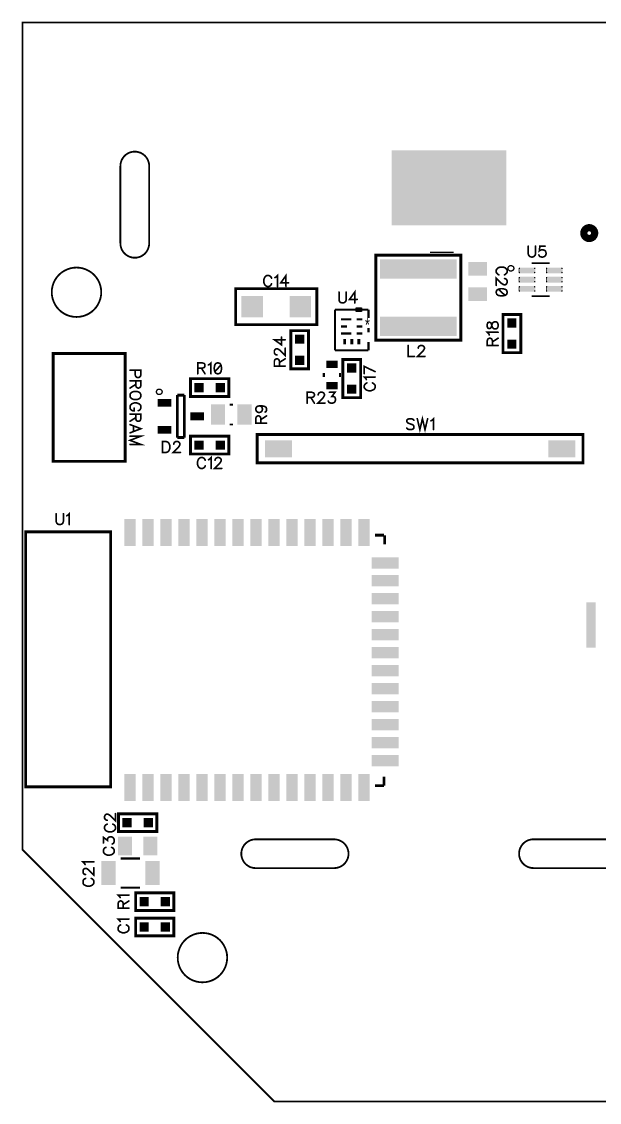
# Model space of a CAD drawing. Extents: x 0 to 3.75, y 0 to 3.
# Drawn here: x -0.003 to 1.603, y -0.003 to 3.002 of the extents above; entities that cross this region are included whole.
import ezdxf
from ezdxf.enums import TextEntityAlignment as Align

# ---------------------------------------------------------------- set-up
doc = ezdxf.new("R2010")
doc.units = 0
for name, color, linetype in [('Board_Outline', 21, 'CONTINUOUS'), ('Top_Paste', 7, 'CONTINUOUS'), ('Top_Silk', 3, 'CONTINUOUS')]:
    doc.layers.add(name, color=color, linetype=linetype)

msp = doc.modelspace()

# ---------------------------------------------------------------- linework, layer by layer
at = {"layer": 'Board_Outline', "linetype": 'CONTINUOUS', "const_width": 0.005}
for points in [[(0.7, 0), (3.05, 0), (3.75, 0.7), (3.75, 3), (0, 3), (0, 0.7), (0.7, 0)], [(0.272, 2.601), (0.2723, 2.6062), (0.2734, 2.6114), (0.275, 2.6163), (0.2774, 2.621), (0.2803, 2.6254), (0.2837, 2.6293), (0.2876, 2.6327), (0.292, 2.6356), (0.2967, 2.638), (0.3016, 2.6396), (0.3068, 2.6407), (0.312, 2.641), (0.3172, 2.6407), (0.3224, 2.6396), (0.3273, 2.638), (0.332, 2.6356), (0.3364, 2.6327), (0.3403, 2.6293), (0.3437, 2.6254), (0.3466, 2.621), (0.349, 2.6163), (0.3506, 2.6114), (0.3517, 2.6062), (0.352, 2.601), (0.352, 2.386), (0.3517, 2.3808), (0.3506, 2.3756), (0.349, 2.3707), (0.3466, 2.366), (0.3437, 2.3616), (0.3403, 2.3577), (0.3364, 2.3543), (0.332, 2.3514), (0.3273, 2.349), (0.3224, 2.3474), (0.3172, 2.3463), (0.312, 2.346), (0.3068, 2.3463), (0.3016, 2.3474), (0.2967, 2.349), (0.292, 2.3514), (0.2876, 2.3543), (0.2837, 2.3577), (0.2803, 2.3616), (0.2774, 2.366), (0.275, 2.3707), (0.2734, 2.3756), (0.2723, 2.3808), (0.272, 2.386), (0.272, 2.601)], [(0.15, 2.1813), (0.141, 2.1819), (0.1322, 2.1836), (0.1237, 2.1865), (0.1156, 2.1905), (0.1081, 2.1955), (0.1014, 2.2014), (0.0954, 2.2082), (0.0905, 2.2156), (0.0865, 2.2237), (0.0836, 2.2322), (0.0818, 2.241), (0.0813, 2.25), (0.0818, 2.259), (0.0836, 2.2678), (0.0865, 2.2763), (0.0905, 2.2844), (0.0954, 2.2918), (0.1014, 2.2986), (0.1081, 2.3045), (0.1156, 2.3095), (0.1237, 2.3135), (0.1322, 2.3164), (0.141, 2.3181), (0.15, 2.3187), (0.15, 2.3187), (0.159, 2.3181), (0.1678, 2.3164), (0.1763, 2.3135), (0.1844, 2.3095), (0.1919, 2.3045), (0.1986, 2.2986), (0.2046, 2.2918), (0.2095, 2.2844), (0.2135, 2.2763), (0.2164, 2.2678), (0.2182, 2.259), (0.2187, 2.25), (0.2182, 2.241), (0.2164, 2.2322), (0.2135, 2.2237), (0.2095, 2.2156), (0.2046, 2.2082), (0.1986, 2.2014), (0.1919, 2.1955), (0.1844, 2.1905), (0.1763, 2.1865), (0.1678, 2.1836), (0.159, 2.1819), (0.15, 2.1813), (0.15, 2.1813)], [(0.648, 0.6489), (0.6428, 0.6492), (0.6376, 0.6503), (0.6327, 0.6519), (0.628, 0.6543), (0.6236, 0.6572), (0.6197, 0.6606), (0.6163, 0.6645), (0.6134, 0.6689), (0.611, 0.6736), (0.6094, 0.6785), (0.6083, 0.6837), (0.608, 0.6889), (0.6083, 0.6941), (0.6094, 0.6993), (0.611, 0.7042), (0.6134, 0.7089), (0.6163, 0.7133), (0.6197, 0.7172), (0.6236, 0.7206), (0.628, 0.7235), (0.6327, 0.7259), (0.6376, 0.7275), (0.6428, 0.7286), (0.648, 0.7289), (0.866, 0.7289), (0.8712, 0.7286), (0.8764, 0.7275), (0.8813, 0.7259), (0.886, 0.7235), (0.8904, 0.7206), (0.8943, 0.7172), (0.8977, 0.7133), (0.9006, 0.7089), (0.903, 0.7042), (0.9046, 0.6993), (0.9057, 0.6941), (0.906, 0.6889), (0.9057, 0.6837), (0.9046, 0.6785), (0.903, 0.6736), (0.9006, 0.6689), (0.8977, 0.6645), (0.8943, 0.6606), (0.8904, 0.6572), (0.886, 0.6543), (0.8813, 0.6519), (0.8764, 0.6503), (0.8712, 0.6492), (0.866, 0.6489), (0.648, 0.6489)], [(1.42, 0.649), (1.4148, 0.6493), (1.4096, 0.6504), (1.4047, 0.652), (1.4, 0.6544), (1.3956, 0.6573), (1.3917, 0.6607), (1.3883, 0.6646), (1.3854, 0.669), (1.383, 0.6737), (1.3814, 0.6786), (1.3803, 0.6838), (1.38, 0.689), (1.3803, 0.6942), (1.3814, 0.6994), (1.383, 0.7043), (1.3854, 0.709), (1.3883, 0.7134), (1.3917, 0.7173), (1.3956, 0.7207), (1.4, 0.7236), (1.4047, 0.726), (1.4096, 0.7276), (1.4148, 0.7287), (1.42, 0.729), (2.37, 0.729)], [(2.37, 0.649), (1.42, 0.649)], [(0.5, 0.3313), (0.491, 0.3319), (0.4822, 0.3336), (0.4737, 0.3365), (0.4656, 0.3405), (0.4581, 0.3455), (0.4514, 0.3514), (0.4454, 0.3582), (0.4405, 0.3656), (0.4365, 0.3737), (0.4336, 0.3822), (0.4318, 0.391), (0.4313, 0.4), (0.4318, 0.409), (0.4336, 0.4178), (0.4365, 0.4263), (0.4405, 0.4344), (0.4454, 0.4418), (0.4514, 0.4486), (0.4581, 0.4545), (0.4656, 0.4595), (0.4737, 0.4635), (0.4822, 0.4664), (0.491, 0.4681), (0.5, 0.4687), (0.5, 0.4687), (0.509, 0.4681), (0.5178, 0.4664), (0.5263, 0.4635), (0.5344, 0.4595), (0.5419, 0.4545), (0.5486, 0.4486), (0.5546, 0.4418), (0.5595, 0.4344), (0.5635, 0.4263), (0.5664, 0.4178), (0.5682, 0.409), (0.5687, 0.4), (0.5682, 0.391), (0.5664, 0.3822), (0.5635, 0.3737), (0.5595, 0.3656), (0.5546, 0.3582), (0.5486, 0.3514), (0.5419, 0.3455), (0.5344, 0.3405), (0.5263, 0.3365), (0.5178, 0.3336), (0.509, 0.3319), (0.5, 0.3313), (0.5, 0.3313)]]:
    msp.add_lwpolyline(points, dxfattribs=at)
at = {"layer": 'Top_Paste', "linetype": 'CONTINUOUS', "const_width": 0.002}
for points in [[(1.3798, 2.3164, 1), (1.3819, 2.3164, 1), (1.3798, 2.3164, 1)], [(1.4226, 2.3164, 1), (1.4246, 2.3164, 1), (1.4226, 2.3164, 1)], [(1.4554, 2.3164, 1), (1.4574, 2.3164, 1), (1.4554, 2.3164, 1)], [(1.4981, 2.3164, 1), (1.5002, 2.3164, 1), (1.4981, 2.3164, 1)], [(1.3798, 2.3048, 1), (1.3819, 2.3048, 1), (1.3798, 2.3048, 1)], [(1.3798, 2.2908, 1), (1.3819, 2.2908, 1), (1.3798, 2.2908, 1)], [(1.4226, 2.3048, 1), (1.4246, 2.3048, 1), (1.4226, 2.3048, 1)], [(1.4226, 2.2908, 1), (1.4246, 2.2908, 1), (1.4226, 2.2908, 1)], [(1.4554, 2.3048, 1), (1.4574, 2.3048, 1), (1.4554, 2.3048, 1)], [(1.4554, 2.2908, 1), (1.4574, 2.2908, 1), (1.4554, 2.2908, 1)], [(1.4981, 2.3048, 1), (1.5002, 2.3048, 1), (1.4981, 2.3048, 1)], [(1.4981, 2.2908, 1), (1.5002, 2.2908, 1), (1.4981, 2.2908, 1)], [(1.3798, 2.2792, 1), (1.3819, 2.2792, 1), (1.3798, 2.2792, 1)], [(1.3798, 2.2652, 1), (1.3819, 2.2652, 1), (1.3798, 2.2652, 1)], [(1.3798, 2.2536, 1), (1.3819, 2.2536, 1), (1.3798, 2.2536, 1)], [(1.4226, 2.2792, 1), (1.4246, 2.2792, 1), (1.4226, 2.2792, 1)], [(1.4226, 2.2652, 1), (1.4246, 2.2652, 1), (1.4226, 2.2652, 1)], [(1.4226, 2.2536, 1), (1.4246, 2.2536, 1), (1.4226, 2.2536, 1)], [(1.4554, 2.2792, 1), (1.4574, 2.2792, 1), (1.4554, 2.2792, 1)], [(1.4554, 2.2652, 1), (1.4574, 2.2652, 1), (1.4554, 2.2652, 1)], [(1.4554, 2.2536, 1), (1.4574, 2.2536, 1), (1.4554, 2.2536, 1)], [(1.4981, 2.2792, 1), (1.5002, 2.2792, 1), (1.4981, 2.2792, 1)], [(1.4981, 2.2652, 1), (1.5002, 2.2652, 1), (1.4981, 2.2652, 1)], [(1.4981, 2.2536, 1), (1.5002, 2.2536, 1), (1.4981, 2.2536, 1)]]:
    msp.add_lwpolyline(points, format="xyb", dxfattribs=at)
at = {"layer": 'Top_Paste'}
for points in [[(1.0256, 2.6443), (1.3444, 2.6443), (1.0256, 2.4357), (1.3444, 2.4357)], [(0.9937, 2.3413), (1.2063, 2.3413), (0.9937, 2.2881), (1.2063, 2.2881)], [(1.239, 2.3345), (1.291, 2.3345), (1.239, 2.2959), (1.291, 2.2959)], [(1.3808, 2.3185), (1.3808, 2.3027), (1.3788, 2.3164), (1.3788, 2.3048)], [(1.3808, 2.3185), (1.4236, 2.3185), (1.4256, 2.3048), (1.4256, 2.3164)], [(1.3808, 2.3185), (1.4256, 2.3048), (1.3808, 2.3027), (1.4236, 2.3027)], [(1.4564, 2.3185), (1.4564, 2.3027), (1.4544, 2.3164), (1.4544, 2.3048)], [(1.4564, 2.3185), (1.4992, 2.3185), (1.5012, 2.3048), (1.5012, 2.3164)], [(1.4564, 2.3185), (1.5012, 2.3048), (1.4564, 2.3027), (1.4992, 2.3027)], [(1.3808, 2.2929), (1.3808, 2.2771), (1.3788, 2.2908), (1.3788, 2.2792)], [(1.3808, 2.2929), (1.4236, 2.2929), (1.4256, 2.2792), (1.4256, 2.2908)], [(1.3808, 2.2929), (1.4256, 2.2792), (1.3808, 2.2771), (1.4236, 2.2771)], [(1.4564, 2.2929), (1.4564, 2.2771), (1.4544, 2.2908), (1.4544, 2.2792)], [(1.4564, 2.2929), (1.4992, 2.2929), (1.5012, 2.2792), (1.5012, 2.2908)], [(1.4564, 2.2929), (1.5012, 2.2792), (1.4564, 2.2771), (1.4992, 2.2771)], [(1.239, 2.2641), (1.291, 2.2641), (1.239, 2.2255), (1.291, 2.2255)], [(1.3808, 2.2673), (1.3808, 2.2515), (1.3788, 2.2652), (1.3788, 2.2536)], [(1.3808, 2.2673), (1.4236, 2.2673), (1.4256, 2.2536), (1.4256, 2.2652)], [(1.3808, 2.2673), (1.4256, 2.2536), (1.3808, 2.2515), (1.4236, 2.2515)], [(1.4564, 2.2673), (1.4564, 2.2515), (1.4544, 2.2652), (1.4544, 2.2536)], [(1.4564, 2.2673), (1.4992, 2.2673), (1.5012, 2.2536), (1.5012, 2.2652)], [(1.4564, 2.2673), (1.5012, 2.2536), (1.4564, 2.2515), (1.4992, 2.2515)], [(0.608, 2.24), (0.668, 2.24), (0.608, 2.18), (0.668, 2.18)], [(0.742, 2.24), (0.802, 2.24), (0.742, 2.18), (0.802, 2.18)], [(0.8855, 2.1776), (0.9135, 2.1776), (0.8855, 2.1715), (0.9135, 2.1715)], [(0.9285, 2.1776), (0.9445, 2.1776), (0.9285, 2.1715), (0.9445, 2.1715)], [(0.9937, 2.1819), (1.2063, 2.1819), (0.9937, 2.1287), (1.2063, 2.1287)], [(1.3472, 2.1773), (1.3728, 2.1773), (1.3472, 2.1517), (1.3728, 2.1517)], [(0.8855, 2.1579), (0.9015, 2.1579), (0.8855, 2.1518), (0.9015, 2.1518)], [(0.8855, 2.1382), (0.9135, 2.1382), (0.8855, 2.1321), (0.9135, 2.1321)], [(0.9285, 2.1579), (0.9445, 2.1579), (0.9285, 2.1518), (0.9445, 2.1518)], [(0.9285, 2.1382), (0.9445, 2.1382), (0.9285, 2.1321), (0.9445, 2.1321)], [(0.7572, 2.1323), (0.7828, 2.1323), (0.7572, 2.1067), (0.7828, 2.1067)], [(0.8913, 2.1196), (0.8993, 2.1196), (0.8913, 2.1055), (0.8993, 2.1055)], [(0.911, 2.1196), (0.919, 2.1196), (0.911, 2.1055), (0.919, 2.1055)], [(0.9307, 2.1196), (0.9387, 2.1196), (0.9307, 2.1055), (0.9387, 2.1055)], [(1.3472, 2.1183), (1.3728, 2.1183), (1.3472, 2.0927), (1.3728, 2.0927)], [(0.7572, 2.0733), (0.7828, 2.0733), (0.7572, 2.0477), (0.7828, 2.0477)], [(0.8445, 2.0595), (0.8755, 2.0595), (0.8445, 2.0395), (0.8755, 2.0395)], [(0.9022, 2.0523), (0.9278, 2.0523), (0.9022, 2.0267), (0.9278, 2.0267)], [(0.4777, 1.9978), (0.5033, 1.9978), (0.4777, 1.9722), (0.5033, 1.9722)], [(0.5367, 1.9978), (0.5623, 1.9978), (0.5367, 1.9722), (0.5623, 1.9722)], [(0.8445, 2.0005), (0.8755, 2.0005), (0.8445, 1.9805), (0.8755, 1.9805)], [(0.9022, 1.9933), (0.9278, 1.9933), (0.9022, 1.9677), (0.9278, 1.9677)], [(0.376, 1.9532), (0.4134, 1.9532), (0.376, 1.9316), (0.4134, 1.9316)], [(0.5235, 1.938), (0.5629, 1.938), (0.5235, 1.882), (0.5629, 1.882)], [(0.5971, 1.938), (0.6365, 1.938), (0.5971, 1.882), (0.6365, 1.882)], [(0.4666, 1.9158), (0.504, 1.9158), (0.4666, 1.8942), (0.504, 1.8942)], [(0.376, 1.8784), (0.4134, 1.8784), (0.376, 1.8568), (0.4134, 1.8568)], [(0.4777, 1.8378), (0.5033, 1.8378), (0.4777, 1.8122), (0.5033, 1.8122)], [(0.5367, 1.8378), (0.5623, 1.8378), (0.5367, 1.8122), (0.5623, 1.8122)], [(0.6739, 1.8386), (0.7487, 1.8386), (0.6739, 1.7914), (0.7487, 1.7914)], [(1.4613, 1.8386), (1.5361, 1.8386), (1.4613, 1.7914), (1.5361, 1.7914)], [(0.2829, 1.6191), (0.3144, 1.6191), (0.2829, 1.5443), (0.3144, 1.5443)], [(0.3329, 1.6191), (0.3644, 1.6191), (0.3329, 1.5443), (0.3644, 1.5443)], [(0.3829, 1.6191), (0.4144, 1.6191), (0.3829, 1.5443), (0.4144, 1.5443)], [(0.4329, 1.6191), (0.4644, 1.6191), (0.4329, 1.5443), (0.4644, 1.5443)], [(0.4829, 1.6191), (0.5144, 1.6191), (0.4829, 1.5443), (0.5144, 1.5443)], [(0.5329, 1.6191), (0.5644, 1.6191), (0.5329, 1.5443), (0.5644, 1.5443)], [(0.5829, 1.6191), (0.6144, 1.6191), (0.5829, 1.5443), (0.6144, 1.5443)], [(0.6329, 1.6191), (0.6644, 1.6191), (0.6329, 1.5443), (0.6644, 1.5443)], [(0.6829, 1.6191), (0.7144, 1.6191), (0.6829, 1.5443), (0.7144, 1.5443)], [(0.7329, 1.6191), (0.7644, 1.6191), (0.7329, 1.5443), (0.7644, 1.5443)], [(0.7829, 1.6191), (0.8144, 1.6191), (0.7829, 1.5443), (0.8144, 1.5443)], [(0.8329, 1.6191), (0.8644, 1.6191), (0.8329, 1.5443), (0.8644, 1.5443)], [(0.8829, 1.6191), (0.9144, 1.6191), (0.8829, 1.5443), (0.9144, 1.5443)], [(0.9329, 1.6191), (0.9644, 1.6191), (0.9329, 1.5443), (0.9644, 1.5443)], [(0.9703, 1.5134), (1.0451, 1.5134), (0.9703, 1.4819), (1.0451, 1.4819)], [(0.9703, 1.4634), (1.0451, 1.4634), (0.9703, 1.4319), (1.0451, 1.4319)], [(0.9703, 1.4134), (1.0452, 1.4134), (0.9703, 1.3819), (1.0452, 1.3819)], [(1.5669, 1.388), (1.5925, 1.388), (1.5669, 1.262), (1.5925, 1.262)], [(0.9703, 1.3634), (1.0452, 1.3634), (0.9703, 1.3319), (1.0452, 1.3319)], [(0.9704, 1.3134), (1.0452, 1.3134), (0.9704, 1.2819), (1.0452, 1.2819)], [(0.9704, 1.2634), (1.0452, 1.2634), (0.9704, 1.2319), (1.0452, 1.2319)], [(0.9704, 1.2134), (1.0452, 1.2134), (0.9704, 1.1819), (1.0452, 1.1819)], [(0.9704, 1.1634), (1.0452, 1.1634), (0.9704, 1.1319), (1.0452, 1.1319)], [(0.9704, 1.1134), (1.0452, 1.1134), (0.9704, 1.0819), (1.0452, 1.0819)], [(0.9704, 1.0634), (1.0452, 1.0634), (0.9704, 1.0319), (1.0452, 1.0319)], [(0.9704, 1.0134), (1.0452, 1.0134), (0.9704, 0.9819), (1.0452, 0.9819)], [(0.9704, 0.9634), (1.0452, 0.9634), (0.9704, 0.9319), (1.0452, 0.9319)], [(0.283, 0.9104), (0.3145, 0.9104), (0.283, 0.8356), (0.3145, 0.8356)], [(0.333, 0.9104), (0.3645, 0.9104), (0.333, 0.8356), (0.3645, 0.8356)], [(0.383, 0.9104), (0.4145, 0.9104), (0.383, 0.8356), (0.4145, 0.8356)], [(0.433, 0.9104), (0.4645, 0.9104), (0.433, 0.8356), (0.4645, 0.8356)], [(0.483, 0.9104), (0.5145, 0.9104), (0.483, 0.8356), (0.5145, 0.8356)], [(0.533, 0.9104), (0.5645, 0.9104), (0.533, 0.8356), (0.5645, 0.8356)], [(0.583, 0.9104), (0.6145, 0.9104), (0.583, 0.8356), (0.6145, 0.8356)], [(0.633, 0.9104), (0.6645, 0.9104), (0.633, 0.8356), (0.6645, 0.8356)], [(0.683, 0.9104), (0.7145, 0.9104), (0.683, 0.8356), (0.7145, 0.8356)], [(0.733, 0.9104), (0.7645, 0.9104), (0.733, 0.8356), (0.7645, 0.8356)], [(0.783, 0.9104), (0.8145, 0.9104), (0.783, 0.8356), (0.8145, 0.8356)], [(0.833, 0.9104), (0.8645, 0.9104), (0.833, 0.8356), (0.8645, 0.8356)], [(0.883, 0.9104), (0.9145, 0.9104), (0.883, 0.8356), (0.9145, 0.8356)], [(0.933, 0.9104), (0.9645, 0.9104), (0.933, 0.8356), (0.9645, 0.8356)], [(0.2777, 0.7878), (0.3033, 0.7878), (0.2777, 0.7622), (0.3033, 0.7622)], [(0.3367, 0.7878), (0.3623, 0.7878), (0.3367, 0.7622), (0.3623, 0.7622)], [(0.2655, 0.736), (0.3041, 0.736), (0.2655, 0.684), (0.3041, 0.684)], [(0.3359, 0.736), (0.3745, 0.736), (0.3359, 0.684), (0.3745, 0.684)], [(0.219, 0.6685), (0.259, 0.6685), (0.219, 0.6015), (0.259, 0.6015)], [(0.341, 0.6685), (0.381, 0.6685), (0.341, 0.6015), (0.381, 0.6015)], [(0.3252, 0.5685), (0.3508, 0.5685), (0.3252, 0.5429), (0.3508, 0.5429)], [(0.3842, 0.5685), (0.4098, 0.5685), (0.3842, 0.5429), (0.4098, 0.5429)], [(0.3252, 0.4978), (0.3508, 0.4978), (0.3252, 0.4722), (0.3508, 0.4722)], [(0.3842, 0.4978), (0.4098, 0.4978), (0.3842, 0.4722), (0.4098, 0.4722)]]:
    msp.add_solid(points, dxfattribs=at)
at = {"layer": 'Top_Silk', "linetype": 'CONTINUOUS'}
for points, const_width in [([(1.56, 2.4145), (1.5601, 2.4165), (1.5605, 2.4184), (1.5611, 2.4203), (1.562, 2.422), (1.5631, 2.4237), (1.5644, 2.4251), (1.5659, 2.4264), (1.5675, 2.4275), (1.5693, 2.4284), (1.5711, 2.429), (1.573, 2.4294), (1.575, 2.4295), (1.577, 2.4294), (1.5789, 2.429), (1.5807, 2.4284), (1.5825, 2.4275), (1.5841, 2.4264), (1.5856, 2.4251), (1.5869, 2.4237), (1.588, 2.422), (1.5889, 2.4203), (1.5895, 2.4184), (1.5899, 2.4165), (1.59, 2.4145), (1.59, 2.4145), (1.5899, 2.4126), (1.5895, 2.4106), (1.5889, 2.4088), (1.588, 2.407), (1.5869, 2.4054), (1.5856, 2.4039), (1.5841, 2.4026), (1.5825, 2.4015), (1.5807, 2.4007), (1.5789, 2.4), (1.577, 2.3997), (1.575, 2.3995), (1.573, 2.3997), (1.5711, 2.4), (1.5693, 2.4007), (1.5675, 2.4015), (1.5659, 2.4026), (1.5644, 2.4039), (1.5631, 2.4054), (1.562, 2.407), (1.5611, 2.4088), (1.5605, 2.4106), (1.5601, 2.4126), (1.56, 2.4145), (1.56, 2.4145)], 0.02), ([(1.4055, 2.3781), (1.4055, 2.3566), (1.407, 2.3523), (1.4098, 2.3495), (1.4142, 2.348), (1.417, 2.348), (1.4213, 2.3495), (1.4242, 2.3523), (1.4256, 2.3566), (1.4256, 2.3781)], 0.0046), ([(1.4521, 2.3781), (1.4378, 2.3781), (1.4363, 2.3652), (1.4378, 2.3666), (1.4421, 2.3681), (1.4464, 2.3681), (1.4507, 2.3666), (1.4536, 2.3638), (1.455, 2.3595), (1.455, 2.3566), (1.4536, 2.3523), (1.4507, 2.3494), (1.4464, 2.348), (1.4421, 2.348), (1.4378, 2.3494), (1.4363, 2.3509), (1.4349, 2.3537)], 0.0046), ([(1.2181, 2.3531), (0.9819, 2.3531), (0.9819, 2.1169), (1.2181, 2.1169), (1.2181, 2.3531)], 0.008), ([(1.3396, 2.2986), (1.3424, 2.3), (1.3453, 2.3029), (1.3467, 2.3058), (1.3467, 2.3115), (1.3453, 2.3144), (1.3424, 2.3172), (1.3396, 2.3187), (1.3353, 2.3201), (1.3281, 2.3201), (1.3238, 2.3187), (1.3209, 2.3172), (1.318, 2.3144), (1.3166, 2.3115), (1.3166, 2.3058), (1.318, 2.3029), (1.3209, 2.3), (1.3238, 2.2986)], 0.0046), ([(1.4154, 2.3311), (1.4646, 2.3311)], 0.005), ([(0.6921, 2.2893), (0.6907, 2.2922), (0.6878, 2.2951), (0.685, 2.2965), (0.6792, 2.2965), (0.6764, 2.2951), (0.6735, 2.2922), (0.672, 2.2893), (0.6706, 2.285), (0.6706, 2.2778), (0.672, 2.2735), (0.6735, 2.2707), (0.6764, 2.2678), (0.6792, 2.2663), (0.685, 2.2663), (0.6878, 2.2678), (0.6907, 2.2707), (0.6921, 2.2735)], 0.0046), ([(0.7014, 2.2907), (0.7043, 2.2922), (0.7086, 2.2965), (0.7086, 2.2663)], 0.0046), ([(0.7322, 2.2663), (0.7322, 2.2965), (0.7179, 2.2764), (0.7394, 2.2764)], 0.0046), ([(1.3395, 2.2879), (1.341, 2.2879), (1.3438, 2.2864), (1.3453, 2.285), (1.3467, 2.2821), (1.3467, 2.2764), (1.3453, 2.2736), (1.3438, 2.2721), (1.341, 2.2707), (1.3381, 2.2707), (1.3352, 2.2721), (1.3309, 2.275), (1.3166, 2.2893), (1.3166, 2.2692)], 0.0046), ([(0.8177, 2.1599), (0.8177, 2.2601), (0.5923, 2.2601), (0.5923, 2.1599), (0.8177, 2.1599)], 0.008), ([(0.9233, 2.2203), (0.9233, 2.2504), (0.9089, 2.2303), (0.9304, 2.2303)], 0.0046), ([(1.3467, 2.2514), (1.3453, 2.2557), (1.341, 2.2585), (1.3338, 2.26), (1.3295, 2.26), (1.3223, 2.2585), (1.318, 2.2557), (1.3166, 2.2514), (1.3166, 2.2485), (1.318, 2.2442), (1.3223, 2.2413), (1.3295, 2.2399), (1.3338, 2.2399), (1.341, 2.2413), (1.3453, 2.2442), (1.3467, 2.2485), (1.3467, 2.2514)], 0.0046), ([(1.341, 2.2413), (1.3223, 2.2585)], 0.0046), ([(0.8796, 2.2504), (0.8796, 2.2289), (0.881, 2.2246), (0.8839, 2.2217), (0.8882, 2.2203), (0.891, 2.2203), (0.8953, 2.2217), (0.8982, 2.2246), (0.8997, 2.2289), (0.8997, 2.2504)], 0.0046), ([(1.4154, 2.2389), (1.4646, 2.2389)], 0.005), ([(0.9615, 2.2015), (0.8685, 2.2015)], 0.006), ([(0.8685, 2.2015), (0.8685, 2.0885)], 0.006), ([(0.9615, 2.1783), (0.9615, 2.2015)], 0.006), ([(1.2915, 2.155), (1.2929, 2.1508), (1.2958, 2.1493), (1.2987, 2.1493), (1.3015, 2.1508), (1.303, 2.1536), (1.3044, 2.1594), (1.3058, 2.1637), (1.3087, 2.1665), (1.3116, 2.1679), (1.3159, 2.1679), (1.3187, 2.1665), (1.3202, 2.1651), (1.3216, 2.1608), (1.3216, 2.155), (1.3202, 2.1508), (1.3187, 2.1493), (1.3159, 2.1479), (1.3116, 2.1479), (1.3087, 2.1493), (1.3058, 2.1522), (1.3044, 2.1565), (1.303, 2.1622), (1.3015, 2.1651), (1.2987, 2.1665), (1.2958, 2.1665), (1.2929, 2.1651), (1.2915, 2.1608), (1.2915, 2.155)], 0.0046), ([(1.3354, 2.0819), (1.3846, 2.0819), (1.3846, 2.1881), (1.3354, 2.1881), (1.3354, 2.0819)], 0.008), ([(0.7946, 2.1432), (0.7454, 2.1431), (0.7454, 2.0368), (0.7946, 2.0369), (0.7946, 2.1432)], 0.008), ([(0.9615, 2.139), (0.9615, 2.151)], 0.006), ([(1.2972, 2.1314), (1.2958, 2.1343), (1.2915, 2.1386), (1.3216, 2.1386)], 0.0046), ([(0.7299, 2.118), (0.6998, 2.118), (0.7199, 2.1036), (0.7199, 2.1251)], 0.0046), ([(0.9615, 2.0885), (0.9615, 2.1117)], 0.006), ([(1.0719, 2.1019), (1.0719, 2.0717), (1.0891, 2.0717)], 0.0046), ([(1.0998, 2.0947), (1.0998, 2.0961), (1.1012, 2.099), (1.1027, 2.1004), (1.1056, 2.1018), (1.1113, 2.1018), (1.1141, 2.1004), (1.1156, 2.099), (1.117, 2.0961), (1.117, 2.0933), (1.1156, 2.0904), (1.1127, 2.0861), (1.0984, 2.0717), (1.1185, 2.0717)], 0.0046), ([(1.3058, 2.1021), (1.3058, 2.115), (1.3044, 2.1193), (1.3029, 2.1207), (1.3001, 2.1222), (1.2972, 2.1222), (1.2943, 2.1207), (1.2929, 2.1193), (1.2915, 2.115), (1.2915, 2.1021), (1.3216, 2.1021)], 0.0046), ([(1.3058, 2.1121), (1.3216, 2.1222)], 0.0046), ([(0.285, 2.08), (0.085, 2.08), (0.085, 1.78), (0.285, 1.78), (0.285, 2.08)], 0.008), ([(0.707, 2.0757), (0.7056, 2.0757), (0.7027, 2.0771), (0.7012, 2.0785), (0.6998, 2.0814), (0.6998, 2.0872), (0.7012, 2.09), (0.7027, 2.0914), (0.7056, 2.0929), (0.7084, 2.0929), (0.7113, 2.0914), (0.7156, 2.0886), (0.7299, 2.0742), (0.7299, 2.0943)], 0.0046), ([(0.8685, 2.0885), (0.9615, 2.0885)], 0.006), ([(0.487, 2.0392), (0.4999, 2.0392), (0.5043, 2.0406), (0.5057, 2.0421), (0.5071, 2.0449), (0.5071, 2.0478), (0.5057, 2.0507), (0.5043, 2.0521), (0.4999, 2.0535), (0.487, 2.0535), (0.487, 2.0234)], 0.0046), ([(0.5164, 2.0478), (0.5193, 2.0492), (0.5236, 2.0535), (0.5236, 2.0234)], 0.0046), ([(0.5415, 2.0535), (0.5372, 2.0521), (0.5343, 2.0478), (0.5329, 2.0406), (0.5329, 2.0363), (0.5343, 2.0291), (0.5372, 2.0248), (0.5415, 2.0234), (0.5443, 2.0234), (0.5486, 2.0248), (0.5515, 2.0291), (0.553, 2.0363), (0.553, 2.0406), (0.5515, 2.0478), (0.5486, 2.0521), (0.5443, 2.0535), (0.5415, 2.0535)], 0.0046), ([(0.5515, 2.0478), (0.5343, 2.0291)], 0.0046), ([(0.7141, 2.0449), (0.7141, 2.0578), (0.7127, 2.0621), (0.7113, 2.0635), (0.7084, 2.065), (0.7055, 2.065), (0.7027, 2.0635), (0.7012, 2.0621), (0.6998, 2.0578), (0.6998, 2.0449), (0.7299, 2.0449)], 0.0046), ([(0.7141, 2.0549), (0.7299, 2.065)], 0.0046), ([(0.9396, 2.0631), (0.8904, 2.0631), (0.8904, 1.9569), (0.9396, 1.9569), (0.9396, 2.0631)], 0.008), ([(0.9799, 2.0293), (0.9498, 2.0437), (0.9498, 2.0236)], 0.0046), ([(0.3131, 2.0331), (0.3131, 2.0202), (0.3146, 2.0159), (0.316, 2.0145), (0.3189, 2.013), (0.3232, 2.013), (0.326, 2.0145), (0.3275, 2.0159), (0.3289, 2.0202), (0.3289, 2.0331), (0.2988, 2.0331)], 0.0046), ([(0.4669, 2.0096), (0.4669, 1.9604), (0.5731, 1.9604), (0.5731, 2.0096), (0.4669, 2.0096)], 0.008), ([(0.4971, 2.0392), (0.5071, 2.0234)], 0.0046), ([(0.8375, 2.0254), (0.8375, 2.0146)], 0.006), ([(0.8825, 2.0146), (0.8825, 2.0254)], 0.006), ([(0.9556, 2.0071), (0.9541, 2.01), (0.9498, 2.0143), (0.9799, 2.0143)], 0.0046), ([(0.3146, 2.0038), (0.3146, 1.9909), (0.316, 1.9866), (0.3175, 1.9851), (0.3203, 1.9837), (0.3232, 1.9837), (0.326, 1.9851), (0.3275, 1.9866), (0.3289, 1.9909), (0.3289, 2.0038), (0.2988, 2.0038)], 0.0046), ([(0.3146, 1.9937), (0.2988, 1.9837)], 0.0046), ([(0.9569, 1.9979), (0.9541, 1.9964), (0.9512, 1.9935), (0.9498, 1.9907), (0.9498, 1.985), (0.9512, 1.9821), (0.9541, 1.9792), (0.9569, 1.9778), (0.9613, 1.9763), (0.9685, 1.9763), (0.9727, 1.9778), (0.9756, 1.9792), (0.9785, 1.9821), (0.9799, 1.985), (0.9799, 1.9907), (0.9785, 1.9935), (0.9756, 1.9964), (0.9727, 1.9979)], 0.0046), ([(0.3289, 1.9658), (0.3275, 1.9687), (0.3246, 1.9715), (0.3218, 1.973), (0.3175, 1.9744), (0.3103, 1.9744), (0.306, 1.973), (0.3031, 1.9715), (0.3002, 1.9687), (0.2988, 1.9658), (0.2988, 1.9601), (0.3002, 1.9572), (0.3031, 1.9543), (0.306, 1.9529), (0.3103, 1.9515), (0.3175, 1.9515), (0.3218, 1.9529), (0.3246, 1.9543), (0.3275, 1.9572), (0.3289, 1.9601), (0.3289, 1.9658)], 0.0046), ([(0.4302, 1.964), (0.4302, 1.8459)], 0.008), ([(0.4498, 1.964), (0.4302, 1.964)], 0.008), ([(0.4498, 1.8459), (0.4498, 1.964)], 0.008), ([(0.791, 1.9575), (0.8039, 1.9575), (0.8082, 1.959), (0.8097, 1.9604), (0.8111, 1.9633), (0.8111, 1.9661), (0.8097, 1.969), (0.8082, 1.9705), (0.8039, 1.9719), (0.791, 1.9719), (0.791, 1.9417)], 0.0046), ([(0.8011, 1.9575), (0.8111, 1.9417)], 0.0046), ([(0.8219, 1.9647), (0.8219, 1.9661), (0.8233, 1.969), (0.8247, 1.9704), (0.8276, 1.9718), (0.8333, 1.9718), (0.8362, 1.9704), (0.8376, 1.969), (0.8391, 1.9661), (0.8391, 1.9633), (0.8376, 1.9604), (0.8348, 1.9561), (0.8204, 1.9417), (0.8405, 1.9417)], 0.0046), ([(0.8526, 1.9718), (0.8684, 1.9718), (0.8598, 1.9604), (0.8641, 1.9604), (0.867, 1.9589), (0.8684, 1.9575), (0.8699, 1.9532), (0.8699, 1.9504), (0.8684, 1.946), (0.8655, 1.9432), (0.8612, 1.9417), (0.8569, 1.9417), (0.8526, 1.9432), (0.8512, 1.9446), (0.8498, 1.9475)], 0.0046), ([(0.3218, 1.9207), (0.3246, 1.9221), (0.3275, 1.925), (0.3289, 1.9278), (0.3289, 1.9336), (0.3275, 1.9365), (0.3246, 1.9393), (0.3218, 1.9408), (0.3175, 1.9422), (0.3103, 1.9422), (0.306, 1.9408), (0.3031, 1.9393), (0.3002, 1.9365), (0.2988, 1.9336), (0.2988, 1.9278), (0.3002, 1.925), (0.3031, 1.9221), (0.306, 1.9207), (0.3103, 1.9207), (0.3103, 1.9278)], 0.0046), ([(0.5847, 1.9376), (0.5753, 1.9376)], 0.005), ([(0.6582, 1.9342), (0.6625, 1.9327), (0.6654, 1.9299), (0.6668, 1.9255), (0.6668, 1.9241), (0.6654, 1.9198), (0.6625, 1.917), (0.6582, 1.9155), (0.6567, 1.9155), (0.6524, 1.917), (0.6496, 1.9198), (0.6482, 1.9241), (0.6482, 1.9255), (0.6496, 1.9299), (0.6524, 1.9327), (0.6582, 1.9342), (0.6654, 1.9342), (0.6725, 1.9327), (0.6768, 1.9299), (0.6783, 1.9255), (0.6783, 1.9227), (0.6768, 1.9184), (0.674, 1.917)], 0.0046), ([(0.3146, 1.9114), (0.3146, 1.8985), (0.316, 1.8942), (0.3175, 1.8927), (0.3203, 1.8913), (0.3232, 1.8913), (0.326, 1.8927), (0.3275, 1.8942), (0.3289, 1.8985), (0.3289, 1.9114), (0.2988, 1.9114)], 0.0046), ([(0.3146, 1.9014), (0.2988, 1.8913)], 0.0046), ([(0.6625, 1.8861), (0.6625, 1.899), (0.661, 1.9033), (0.6596, 1.9048), (0.6567, 1.9062), (0.6539, 1.9062), (0.651, 1.9048), (0.6495, 1.9033), (0.6481, 1.899), (0.6481, 1.8861), (0.6783, 1.8861)], 0.0046), ([(0.6625, 1.8962), (0.6783, 1.9062)], 0.0046), ([(1.0878, 1.894), (1.085, 1.8969), (1.0807, 1.8983), (1.0749, 1.8983), (1.0706, 1.8969), (1.0677, 1.894), (1.0677, 1.8911), (1.0692, 1.8883), (1.0706, 1.8868), (1.0735, 1.8854), (1.0821, 1.8825), (1.085, 1.8811), (1.0864, 1.8796), (1.0878, 1.8768), (1.0878, 1.8725), (1.085, 1.8696), (1.0807, 1.8682), (1.0749, 1.8682), (1.0706, 1.8696), (1.0677, 1.8725)], 0.0046), ([(1.0971, 1.8983), (1.1043, 1.8682), (1.1114, 1.8983), (1.1186, 1.8682), (1.1258, 1.8983)], 0.0046), ([(1.1351, 1.8925), (1.138, 1.894), (1.1423, 1.8983), (1.1423, 1.8682)], 0.0046), ([(0.2988, 1.8591), (0.3289, 1.8706), (0.2988, 1.8821)], 0.0046), ([(0.3088, 1.8777), (0.3088, 1.8634)], 0.0046), ([(0.5847, 1.8824), (0.5753, 1.8824)], 0.005), ([(0.2988, 1.8269), (0.3289, 1.8269), (0.2988, 1.8383), (0.3289, 1.8498), (0.2988, 1.8498)], 0.0046), ([(0.3894, 1.8349), (0.3894, 1.8047), (0.3994, 1.8047), (0.4038, 1.8062), (0.4066, 1.8091), (0.4081, 1.8119), (0.4095, 1.8162), (0.4095, 1.8234), (0.4081, 1.8277), (0.4066, 1.8306), (0.4038, 1.8335), (0.3994, 1.8349), (0.3894, 1.8349)], 0.0046), ([(0.4202, 1.8277), (0.4202, 1.8291), (0.4216, 1.832), (0.4231, 1.8334), (0.426, 1.8349), (0.4317, 1.8349), (0.4345, 1.8334), (0.436, 1.832), (0.4374, 1.8291), (0.4374, 1.8263), (0.436, 1.8234), (0.4331, 1.8191), (0.4188, 1.8047), (0.4389, 1.8047)], 0.0046), ([(0.4302, 1.8459), (0.4498, 1.8459)], 0.008), ([(0.5731, 1.8004), (0.5731, 1.8496), (0.4669, 1.8496), (0.4669, 1.8004), (0.5731, 1.8004)], 0.008), ([(0.6522, 1.8544), (0.6522, 1.7756), (1.5578, 1.7756), (1.5578, 1.8544), (0.6522, 1.8544)], 0.008), ([(0.5079, 1.7831), (0.5064, 1.7859), (0.5035, 1.7888), (0.5007, 1.7902), (0.495, 1.7902), (0.4921, 1.7888), (0.4892, 1.7859), (0.4878, 1.7831), (0.4863, 1.7787), (0.4863, 1.7715), (0.4878, 1.7673), (0.4892, 1.7644), (0.4921, 1.7615), (0.495, 1.7601), (0.5007, 1.7601), (0.5035, 1.7615), (0.5064, 1.7644), (0.5079, 1.7673)], 0.0046), ([(0.5171, 1.7844), (0.52, 1.7859), (0.5243, 1.7902), (0.5243, 1.7601)], 0.0046), ([(0.535, 1.783), (0.535, 1.7844), (0.5365, 1.7873), (0.5379, 1.7888), (0.5408, 1.7902), (0.5465, 1.7902), (0.5494, 1.7888), (0.5508, 1.7873), (0.5522, 1.7844), (0.5522, 1.7816), (0.5508, 1.7787), (0.5479, 1.7744), (0.5336, 1.7601), (0.5537, 1.7601)], 0.0046), ([(0.0935, 1.6342), (0.0935, 1.6127), (0.0949, 1.6084), (0.0978, 1.6055), (0.1021, 1.6041), (0.1049, 1.6041), (0.1092, 1.6055), (0.1121, 1.6084), (0.1136, 1.6127), (0.1136, 1.6342)], 0.0046), ([(0.1228, 1.6285), (0.1257, 1.6299), (0.13, 1.6342), (0.13, 1.6041)], 0.0046), ([(0.0088, 0.875), (0.245, 0.875), (0.245, 1.5837), (0.0088, 1.5837), (0.0088, 0.875)], 0.008), ([(1.0049, 1.5745), (0.98, 1.5745)], 0.008), ([(1.0065, 1.5745), (1.0065, 1.5495)], 0.008), ([(1.0046, 0.8785), (1.0046, 0.9034)], 0.008), ([(0.98, 0.8781), (1.005, 0.8781)], 0.008), ([(0.2353, 0.7818), (0.2339, 0.7818), (0.231, 0.7832), (0.2296, 0.7847), (0.2282, 0.7875), (0.2282, 0.7933), (0.2296, 0.7961), (0.231, 0.7976), (0.2339, 0.799), (0.2367, 0.799), (0.2396, 0.7976), (0.2439, 0.7947), (0.2583, 0.7803), (0.2583, 0.8004)], 0.0046), ([(0.3732, 0.7504), (0.3731, 0.7996), (0.2668, 0.7996), (0.2669, 0.7504), (0.3732, 0.7504)], 0.008), ([(0.2353, 0.7711), (0.2324, 0.7697), (0.2295, 0.7668), (0.2281, 0.7639), (0.2281, 0.7582), (0.2295, 0.7553), (0.2324, 0.7524), (0.2353, 0.751), (0.2396, 0.7496), (0.2468, 0.7496), (0.2511, 0.751), (0.254, 0.7524), (0.2568, 0.7553), (0.2583, 0.7582), (0.2583, 0.7639), (0.2568, 0.7668), (0.254, 0.7697), (0.2511, 0.7711)], 0.0046), ([(0.2248, 0.7188), (0.2248, 0.7345), (0.2362, 0.7259), (0.2362, 0.7303), (0.2377, 0.7331), (0.2391, 0.7345), (0.2434, 0.736), (0.2462, 0.736), (0.2506, 0.7345), (0.2534, 0.7317), (0.2549, 0.7274), (0.2549, 0.7231), (0.2534, 0.7188), (0.252, 0.7174), (0.2491, 0.7159)], 0.0046), ([(0.2319, 0.7066), (0.229, 0.7052), (0.2262, 0.7023), (0.2247, 0.6995), (0.2247, 0.6937), (0.2262, 0.6909), (0.229, 0.688), (0.2319, 0.6865), (0.2362, 0.6851), (0.2434, 0.6851), (0.2477, 0.6865), (0.2506, 0.688), (0.2534, 0.6909), (0.2549, 0.6937), (0.2549, 0.6995), (0.2534, 0.7023), (0.2506, 0.7052), (0.2477, 0.7066)], 0.0046), ([(0.1739, 0.6589), (0.1724, 0.6618), (0.1682, 0.6661), (0.1983, 0.6661)], 0.0046), ([(0.3269, 0.6755), (0.2731, 0.6755)], 0.006), ([(0.1753, 0.631), (0.1739, 0.631), (0.171, 0.6324), (0.1696, 0.6339), (0.1682, 0.6368), (0.1682, 0.6425), (0.1696, 0.6453), (0.171, 0.6468), (0.1739, 0.6482), (0.1767, 0.6482), (0.1796, 0.6468), (0.1839, 0.6439), (0.1983, 0.6296), (0.1983, 0.6497)], 0.0046), ([(0.1753, 0.6203), (0.1724, 0.6189), (0.1695, 0.616), (0.1681, 0.6131), (0.1681, 0.6074), (0.1695, 0.6045), (0.1724, 0.6017), (0.1753, 0.6002), (0.1796, 0.5988), (0.1868, 0.5988), (0.1911, 0.6002), (0.194, 0.6017), (0.1968, 0.6045), (0.1983, 0.6074), (0.1983, 0.6131), (0.1968, 0.616), (0.194, 0.6189), (0.1911, 0.6203)], 0.0046), ([(0.2714, 0.5668), (0.2699, 0.5697), (0.2657, 0.574), (0.2958, 0.574)], 0.0046), ([(0.2731, 0.5945), (0.3269, 0.5945)], 0.006), ([(0.3143, 0.5803), (0.3144, 0.5311), (0.4207, 0.5311), (0.4206, 0.5803), (0.3143, 0.5803)], 0.008), ([(0.28, 0.5374), (0.28, 0.5503), (0.2785, 0.5546), (0.2771, 0.5561), (0.2742, 0.5575), (0.2714, 0.5575), (0.2685, 0.5561), (0.267, 0.5546), (0.2656, 0.5503), (0.2656, 0.5374), (0.2958, 0.5374)], 0.0046), ([(0.28, 0.5475), (0.2958, 0.5575)], 0.0046), ([(0.4207, 0.4604), (0.4206, 0.5096), (0.3143, 0.5096), (0.3144, 0.4604), (0.4207, 0.4604)], 0.008), ([(0.2714, 0.5001), (0.2699, 0.503), (0.2657, 0.5073), (0.2958, 0.5073)], 0.0046), ([(0.2728, 0.4909), (0.2699, 0.4894), (0.2671, 0.4866), (0.2656, 0.4837), (0.2656, 0.478), (0.2671, 0.4751), (0.2699, 0.4722), (0.2728, 0.4708), (0.2771, 0.4693), (0.2843, 0.4693), (0.2886, 0.4708), (0.2915, 0.4722), (0.2943, 0.4751), (0.2958, 0.478), (0.2958, 0.4837), (0.2943, 0.4866), (0.2915, 0.4894), (0.2886, 0.4909)], 0.0046)]:
    msp.add_lwpolyline(points, dxfattribs=dict(at, const_width=const_width))
at = {"layer": 'Top_Silk', "linetype": 'CONTINUOUS', "const_width": 0.0023}
for points in [[(1.4044, 2.3781, 1), (1.4067, 2.3781, 1), (1.4044, 2.3781, 1)], [(1.4245, 2.3781, 1), (1.4268, 2.3781, 1), (1.4245, 2.3781, 1)], [(1.4509, 2.3781, 1), (1.4533, 2.3781, 1), (1.4509, 2.3781, 1)], [(1.4337, 2.3537, 1), (1.436, 2.3537, 1), (1.4337, 2.3537, 1)], [(0.691, 2.2893, 1), (0.6933, 2.2893, 1), (0.691, 2.2893, 1)], [(0.7002, 2.2907, 1), (0.7026, 2.2907, 1), (0.7002, 2.2907, 1)], [(1.3226, 2.2986, 1), (1.3249, 2.2986, 1), (1.3226, 2.2986, 1)], [(1.3384, 2.2986, 1), (1.3407, 2.2986, 1), (1.3384, 2.2986, 1)], [(1.3384, 2.2879, 1), (1.3407, 2.2879, 1), (1.3384, 2.2879, 1)], [(0.691, 2.2735, 1), (0.6933, 2.2735, 1), (0.691, 2.2735, 1)], [(0.7074, 2.2663, 1), (0.7098, 2.2663, 1), (0.7074, 2.2663, 1)], [(0.7311, 2.2663, 1), (0.7334, 2.2663, 1), (0.7311, 2.2663, 1)], [(0.7382, 2.2764, 1), (0.7405, 2.2764, 1), (0.7382, 2.2764, 1)], [(1.3154, 2.2692, 1), (1.3177, 2.2692, 1), (1.3154, 2.2692, 1)], [(1.3212, 2.2585, 1), (1.3235, 2.2585, 1), (1.3212, 2.2585, 1)], [(1.3455, 2.2514, 1), (1.3479, 2.2514, 1), (1.3455, 2.2514, 1)], [(0.8784, 2.2504, 1), (0.8807, 2.2504, 1), (0.8784, 2.2504, 1)], [(0.8985, 2.2504, 1), (0.9008, 2.2504, 1), (0.8985, 2.2504, 1)], [(0.9293, 2.2303, 1), (0.9316, 2.2303, 1), (0.9293, 2.2303, 1)], [(1.3398, 2.2413, 1), (1.3421, 2.2413, 1), (1.3398, 2.2413, 1)], [(0.9221, 2.2203, 1), (0.9244, 2.2203, 1), (0.9221, 2.2203, 1)], [(1.2903, 2.155, 1), (1.2927, 2.155, 1), (1.2903, 2.155, 1)], [(1.2961, 2.1314, 1), (1.2984, 2.1314, 1), (1.2961, 2.1314, 1)], [(1.3204, 2.1386, 1), (1.3228, 2.1386, 1), (1.3204, 2.1386, 1)], [(0.7187, 2.1251, 1), (0.721, 2.1251, 1), (0.7187, 2.1251, 1)], [(0.7288, 2.118, 1), (0.7311, 2.118, 1), (0.7288, 2.118, 1)], [(1.0707, 2.1019, 1), (1.073, 2.1019, 1), (1.0707, 2.1019, 1)], [(1.3047, 2.1121, 1), (1.307, 2.1121, 1), (1.3047, 2.1121, 1)], [(1.3047, 2.1021, 1), (1.307, 2.1021, 1), (1.3047, 2.1021, 1)], [(1.3204, 2.1222, 1), (1.3228, 2.1222, 1), (1.3204, 2.1222, 1)], [(1.3204, 2.1021, 1), (1.3228, 2.1021, 1), (1.3204, 2.1021, 1)], [(0.7058, 2.0757, 1), (0.7081, 2.0757, 1), (0.7058, 2.0757, 1)], [(0.7288, 2.0943, 1), (0.7311, 2.0943, 1), (0.7288, 2.0943, 1)], [(1.0879, 2.0717, 1), (1.0903, 2.0717, 1), (1.0879, 2.0717, 1)], [(1.0987, 2.0947, 1), (1.101, 2.0947, 1), (1.0987, 2.0947, 1)], [(1.1173, 2.0717, 1), (1.1196, 2.0717, 1), (1.1173, 2.0717, 1)], [(0.5152, 2.0478, 1), (0.5176, 2.0478, 1), (0.5152, 2.0478, 1)], [(0.5403, 2.0535, 1), (0.5426, 2.0535, 1), (0.5403, 2.0535, 1)], [(0.5503, 2.0478, 1), (0.5527, 2.0478, 1), (0.5503, 2.0478, 1)], [(0.713, 2.0549, 1), (0.7153, 2.0549, 1), (0.713, 2.0549, 1)], [(0.713, 2.0449, 1), (0.7153, 2.0449, 1), (0.713, 2.0449, 1)], [(0.7288, 2.065, 1), (0.7311, 2.065, 1), (0.7288, 2.065, 1)], [(0.7288, 2.0449, 1), (0.7311, 2.0449, 1), (0.7288, 2.0449, 1)], [(0.2976, 2.0331, 1), (0.2999, 2.0331, 1), (0.2976, 2.0331, 1)], [(0.312, 2.0331, 1), (0.3143, 2.0331, 1), (0.312, 2.0331, 1)], [(0.4859, 2.0392, 1), (0.4882, 2.0392, 1), (0.4859, 2.0392, 1)], [(0.4859, 2.0234, 1), (0.4882, 2.0234, 1), (0.4859, 2.0234, 1)], [(0.4959, 2.0392, 1), (0.4982, 2.0392, 1), (0.4959, 2.0392, 1)], [(0.506, 2.0234, 1), (0.5083, 2.0234, 1), (0.506, 2.0234, 1)], [(0.5224, 2.0234, 1), (0.5248, 2.0234, 1), (0.5224, 2.0234, 1)], [(0.5331, 2.0291, 1), (0.5354, 2.0291, 1), (0.5331, 2.0291, 1)], [(0.9487, 2.0236, 1), (0.951, 2.0236, 1), (0.9487, 2.0236, 1)], [(0.9788, 2.0293, 1), (0.9811, 2.0293, 1), (0.9788, 2.0293, 1)], [(0.9788, 2.0143, 1), (0.9811, 2.0143, 1), (0.9788, 2.0143, 1)], [(0.2976, 2.0038, 1), (0.2999, 2.0038, 1), (0.2976, 2.0038, 1)], [(0.2976, 1.9837, 1), (0.2999, 1.9837, 1), (0.2976, 1.9837, 1)], [(0.3134, 2.0038, 1), (0.3157, 2.0038, 1), (0.3134, 2.0038, 1)], [(0.3134, 1.9937, 1), (0.3157, 1.9937, 1), (0.3134, 1.9937, 1)], [(0.9544, 2.0071, 1), (0.9567, 2.0071, 1), (0.9544, 2.0071, 1)], [(0.9558, 1.9979, 1), (0.9581, 1.9979, 1), (0.9558, 1.9979, 1)], [(0.9716, 1.9979, 1), (0.9739, 1.9979, 1), (0.9716, 1.9979, 1)], [(0.3278, 1.9658, 1), (0.3301, 1.9658, 1), (0.3278, 1.9658, 1)], [(0.7899, 1.9575, 1), (0.7922, 1.9575, 1), (0.7899, 1.9575, 1)], [(0.7999, 1.9575, 1), (0.8022, 1.9575, 1), (0.7999, 1.9575, 1)], [(0.8207, 1.9647, 1), (0.823, 1.9647, 1), (0.8207, 1.9647, 1)], [(0.8515, 1.9718, 1), (0.8538, 1.9718, 1), (0.8515, 1.9718, 1)], [(0.3091, 1.9278, 1), (0.3114, 1.9278, 1), (0.3091, 1.9278, 1)], [(0.657, 1.9342, 1), (0.6593, 1.9342, 1), (0.657, 1.9342, 1)], [(0.7899, 1.9417, 1), (0.7922, 1.9417, 1), (0.7899, 1.9417, 1)], [(0.81, 1.9417, 1), (0.8123, 1.9417, 1), (0.81, 1.9417, 1)], [(0.8393, 1.9417, 1), (0.8417, 1.9417, 1), (0.8393, 1.9417, 1)], [(0.8486, 1.9475, 1), (0.8509, 1.9475, 1), (0.8486, 1.9475, 1)], [(0.2976, 1.9114, 1), (0.2999, 1.9114, 1), (0.2976, 1.9114, 1)], [(0.2976, 1.8913, 1), (0.2999, 1.8913, 1), (0.2976, 1.8913, 1)], [(0.3134, 1.9114, 1), (0.3157, 1.9114, 1), (0.3134, 1.9114, 1)], [(0.3134, 1.9014, 1), (0.3157, 1.9014, 1), (0.3134, 1.9014, 1)], [(0.3206, 1.9207, 1), (0.3229, 1.9207, 1), (0.3206, 1.9207, 1)], [(0.6613, 1.8962, 1), (0.6636, 1.8962, 1), (0.6613, 1.8962, 1)], [(0.6728, 1.917, 1), (0.6751, 1.917, 1), (0.6728, 1.917, 1)], [(0.6771, 1.9062, 1), (0.6794, 1.9062, 1), (0.6771, 1.9062, 1)], [(1.0867, 1.894, 1), (1.089, 1.894, 1), (1.0867, 1.894, 1)], [(1.0959, 1.8983, 1), (1.0982, 1.8983, 1), (1.0959, 1.8983, 1)], [(1.1247, 1.8983, 1), (1.127, 1.8983, 1), (1.1247, 1.8983, 1)], [(1.1339, 1.8925, 1), (1.1362, 1.8925, 1), (1.1339, 1.8925, 1)], [(0.2976, 1.8821, 1), (0.2999, 1.8821, 1), (0.2976, 1.8821, 1)], [(0.3077, 1.8777, 1), (0.31, 1.8777, 1), (0.3077, 1.8777, 1)], [(0.3077, 1.8634, 1), (0.31, 1.8634, 1), (0.3077, 1.8634, 1)], [(0.6613, 1.8861, 1), (0.6636, 1.8861, 1), (0.6613, 1.8861, 1)], [(0.6771, 1.8861, 1), (0.6794, 1.8861, 1), (0.6771, 1.8861, 1)], [(1.0666, 1.8725, 1), (1.0689, 1.8725, 1), (1.0666, 1.8725, 1)], [(1.1411, 1.8682, 1), (1.1434, 1.8682, 1), (1.1411, 1.8682, 1)], [(0.2976, 1.8591, 1), (0.2999, 1.8591, 1), (0.2976, 1.8591, 1)], [(0.2976, 1.8498, 1), (0.2999, 1.8498, 1), (0.2976, 1.8498, 1)], [(0.3882, 1.8349, 1), (0.3906, 1.8349, 1), (0.3882, 1.8349, 1)], [(0.2976, 1.8269, 1), (0.2999, 1.8269, 1), (0.2976, 1.8269, 1)], [(0.4191, 1.8277, 1), (0.4214, 1.8277, 1), (0.4191, 1.8277, 1)], [(0.4377, 1.8047, 1), (0.44, 1.8047, 1), (0.4377, 1.8047, 1)], [(0.5067, 1.7831, 1), (0.509, 1.7831, 1), (0.5067, 1.7831, 1)], [(0.516, 1.7844, 1), (0.5183, 1.7844, 1), (0.516, 1.7844, 1)], [(0.5339, 1.783, 1), (0.5362, 1.783, 1), (0.5339, 1.783, 1)], [(0.5067, 1.7673, 1), (0.509, 1.7673, 1), (0.5067, 1.7673, 1)], [(0.5232, 1.7601, 1), (0.5255, 1.7601, 1), (0.5232, 1.7601, 1)], [(0.5525, 1.7601, 1), (0.5548, 1.7601, 1), (0.5525, 1.7601, 1)], [(0.0923, 1.6342, 1), (0.0946, 1.6342, 1), (0.0923, 1.6342, 1)], [(0.1124, 1.6342, 1), (0.1147, 1.6342, 1), (0.1124, 1.6342, 1)], [(0.1217, 1.6285, 1), (0.124, 1.6285, 1), (0.1217, 1.6285, 1)], [(0.1289, 1.6041, 1), (0.1312, 1.6041, 1), (0.1289, 1.6041, 1)], [(0.2342, 0.7818, 1), (0.2365, 0.7818, 1), (0.2342, 0.7818, 1)], [(0.2571, 0.8004, 1), (0.2594, 0.8004, 1), (0.2571, 0.8004, 1)], [(0.2341, 0.7711, 1), (0.2364, 0.7711, 1), (0.2341, 0.7711, 1)], [(0.2499, 0.7711, 1), (0.2522, 0.7711, 1), (0.2499, 0.7711, 1)], [(0.2236, 0.7188, 1), (0.2259, 0.7188, 1), (0.2236, 0.7188, 1)], [(0.2307, 0.7066, 1), (0.233, 0.7066, 1), (0.2307, 0.7066, 1)], [(0.2465, 0.7066, 1), (0.2488, 0.7066, 1), (0.2465, 0.7066, 1)], [(0.248, 0.7159, 1), (0.2503, 0.7159, 1), (0.248, 0.7159, 1)], [(0.1727, 0.6589, 1), (0.175, 0.6589, 1), (0.1727, 0.6589, 1)], [(0.1971, 0.6661, 1), (0.1994, 0.6661, 1), (0.1971, 0.6661, 1)], [(0.1742, 0.631, 1), (0.1765, 0.631, 1), (0.1742, 0.631, 1)], [(0.1971, 0.6497, 1), (0.1994, 0.6497, 1), (0.1971, 0.6497, 1)], [(0.1741, 0.6203, 1), (0.1764, 0.6203, 1), (0.1741, 0.6203, 1)], [(0.1899, 0.6203, 1), (0.1922, 0.6203, 1), (0.1899, 0.6203, 1)], [(0.2946, 0.574, 1), (0.2969, 0.574, 1), (0.2946, 0.574, 1)], [(0.2702, 0.5668, 1), (0.2725, 0.5668, 1), (0.2702, 0.5668, 1)], [(0.2788, 0.5475, 1), (0.2811, 0.5475, 1), (0.2788, 0.5475, 1)], [(0.2946, 0.5575, 1), (0.2969, 0.5575, 1), (0.2946, 0.5575, 1)], [(0.2788, 0.5374, 1), (0.2811, 0.5374, 1), (0.2788, 0.5374, 1)], [(0.2946, 0.5374, 1), (0.2969, 0.5374, 1), (0.2946, 0.5374, 1)], [(0.2702, 0.5001, 1), (0.2726, 0.5001, 1), (0.2702, 0.5001, 1)], [(0.2716, 0.4909, 1), (0.2739, 0.4909, 1), (0.2716, 0.4909, 1)], [(0.2874, 0.4909, 1), (0.2897, 0.4909, 1), (0.2874, 0.4909, 1)], [(0.2946, 0.5073, 1), (0.2969, 0.5073, 1), (0.2946, 0.5073, 1)]]:
    msp.add_lwpolyline(points, format="xyb", dxfattribs=at)
at = {"layer": 'Top_Silk', "linetype": 'CONTINUOUS'}
for points in [[(1.3494, 2.3166), (1.3495, 2.3176), (1.3497, 2.3186), (1.35, 2.3196), (1.3505, 2.3205), (1.3511, 2.3214), (1.3518, 2.3221), (1.3525, 2.3228), (1.3534, 2.3234), (1.3543, 2.3238), (1.3553, 2.3242), (1.3563, 2.3244), (1.3573, 2.3244), (1.3584, 2.3244), (1.3594, 2.3242), (1.3603, 2.3238), (1.3613, 2.3234), (1.3621, 2.3228), (1.3629, 2.3221), (1.3636, 2.3214), (1.3641, 2.3205), (1.3646, 2.3196), (1.3649, 2.3186), (1.3651, 2.3176), (1.3652, 2.3166), (1.3652, 2.3166), (1.3651, 2.3155), (1.3649, 2.3145), (1.3646, 2.3136), (1.3641, 2.3126), (1.3636, 2.3118), (1.3629, 2.311), (1.3621, 2.3103), (1.3613, 2.3098), (1.3603, 2.3093), (1.3594, 2.309), (1.3584, 2.3088), (1.3573, 2.3087), (1.3563, 2.3088), (1.3553, 2.309), (1.3543, 2.3093), (1.3534, 2.3098), (1.3525, 2.3103), (1.3518, 2.311), (1.3511, 2.3118), (1.3505, 2.3126), (1.35, 2.3136), (1.3497, 2.3145), (1.3495, 2.3155), (1.3494, 2.3166), (1.3494, 2.3166)], [(0.9272, 2.1965), (0.9272, 2.2065), (0.9422, 2.2065), (0.9422, 2.1965), (0.9272, 2.1965), (0.9272, 2.1965)], [(0.9272, 2.1965), (0.9272, 2.2065), (0.9422, 2.2065), (0.9422, 2.1965), (0.9272, 2.1965)], [(0.38, 1.9655), (0.379, 1.9656), (0.378, 1.9658), (0.3771, 1.9661), (0.3762, 1.9666), (0.3753, 1.9671), (0.3746, 1.9678), (0.3739, 1.9686), (0.3733, 1.9694), (0.3729, 1.9703), (0.3726, 1.9713), (0.3724, 1.9722), (0.3723, 1.9733), (0.3724, 1.9743), (0.3726, 1.9752), (0.3729, 1.9762), (0.3733, 1.9771), (0.3739, 1.9779), (0.3746, 1.9787), (0.3753, 1.9794), (0.3762, 1.9799), (0.3771, 1.9804), (0.378, 1.9807), (0.379, 1.9809), (0.38, 1.981), (0.38, 1.981), (0.381, 1.9809), (0.382, 1.9807), (0.383, 1.9804), (0.3839, 1.9799), (0.3847, 1.9794), (0.3855, 1.9787), (0.3861, 1.9779), (0.3867, 1.9771), (0.3871, 1.9762), (0.3875, 1.9752), (0.3877, 1.9743), (0.3877, 1.9733), (0.3877, 1.9722), (0.3875, 1.9713), (0.3871, 1.9703), (0.3867, 1.9694), (0.3861, 1.9686), (0.3855, 1.9678), (0.3847, 1.9671), (0.3839, 1.9666), (0.383, 1.9661), (0.382, 1.9658), (0.381, 1.9656), (0.38, 1.9655), (0.38, 1.9655)]]:
    msp.add_lwpolyline(points, dxfattribs=at)

# ---------------------------------------------------------------- texts
at = {"layer": 'Top_Silk', "width": 0.7}
for s, height, rotation, p in [('|', 0.0486, 90, (1.135, 2.355)), ('*', 0.0365, 360, (0.9519, 2.1778)), ('*', 0.0365, 360, (0.9519, 2.1778))]:
    msp.add_text(s, height=height, rotation=rotation, dxfattribs=at).set_placement(p, align=Align.TOP_LEFT)

doc.saveas('drawing.dxf')
